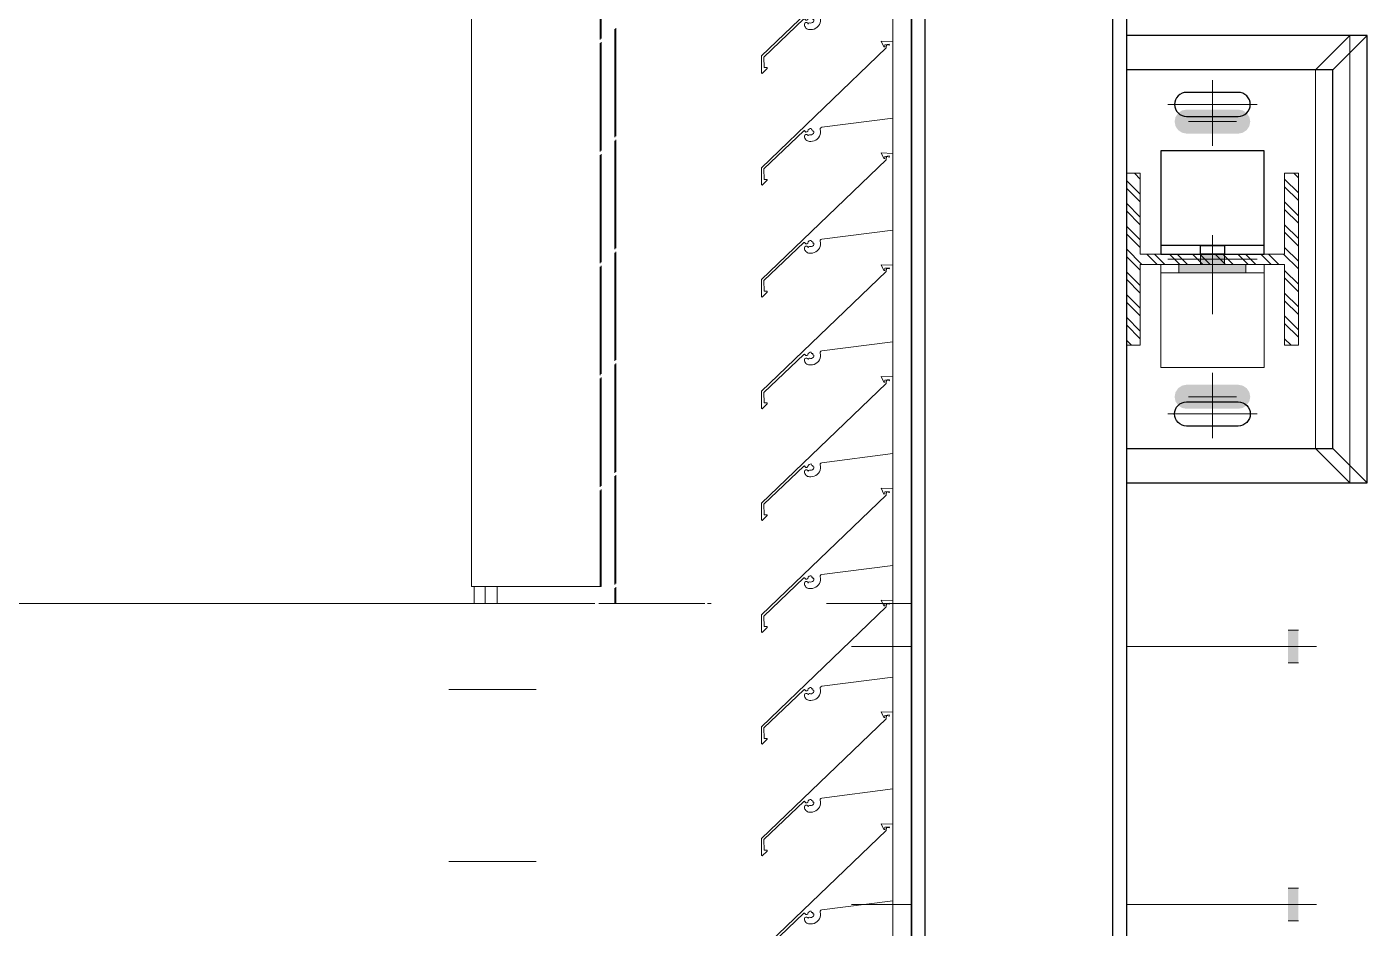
# Model space of a CAD drawing. Header units: millimetres. Extents: x -220592 to 404889, y -217665 to 38245.
# Drawn here: x 27251 to 28030, y -36955 to -36431 of the extents above; entities that cross this region are included whole.
import ezdxf

# ---------------------------------------------------------------- set-up
doc = ezdxf.new("R2010")
doc.units = ezdxf.units.MM
doc.set_wipeout_variables(frame=1)
doc.linetypes.add('XKITLINE00', pattern=[0])
doc.linetypes.add('XKITLINE02', pattern=[4, 2, -2])
for name, color, linetype in [('000 - 0_HIDE_OBJ_FRAMING_DEF_SUB_1', 7, 'Continuous'), ('000 - STRUCTURE_STEEL_ACCESORIES_HATCH_', 7, 'Continuous'), ('000 - STRUCTURE_STEEL_ACCESORIES_HIDDEN_', 7, 'Continuous'), ('000 - STRUCTURE_STEEL_ACCESORIES_MAIN_COLOR_1', 7, 'Continuous'), ('000 - STRUCTURE_STEEL_FRAMING_CUT_COLOR_4', 7, 'Continuous'), ('000 - STRUCTURE_STEEL_FRAMING_DEF_SUB', 7, 'Continuous'), ('000 - STRUCTURE_STEEL_FRAMING_HIDDEN_', 7, 'Continuous'), ('000 - STRUCTURE_STEEL_FRAMING_SUB_COLOR_1', 7, 'Continuous'), ('000 - STRUCTURE_STEEL_FRAMING_SUB_COLOR_2', 7, 'Continuous'), ('000 - STRUCTURE_STEEL_FRAMING_WIPEOUT_', 7, 'Continuous')]:
    doc.layers.add(name, color=color, linetype=linetype)
doc.layers.add('Part', color=7, linetype='Continuous', lineweight=0)

# ---------------------------------------------------------------- blocks, each defined once
blk = doc.blocks.new('*A13994')
at = {"layer": 'Part', "color": 7, "linetype": 'XKITLINE00', "lineweight": 0}
for p, q in [((-172.338255, 149.768789), (-173.063377, 149.072543)), ((-172.298462, 149.806123), (-172.366148, 149.808745)), ((-172.366148, 149.808745), (-172.350613, 149.775258)), ((-172.350613, 149.775258), (-172.34549, 149.77567)), ((-172.34549, 149.77567), (-172.345361, 149.787861)), ((-172.345361, 149.787861), (-172.320378, 149.791001)), ((-172.335358, 149.787332), (-172.338255, 149.768789)), ((-172.335358, 149.787332), (-172.318342, 149.784428)), ((-172.320378, 149.791001), (-172.318342, 149.784428)), ((-172.298455, 149.360453), (-172.298462, 149.806123)), ((-172.790857, 149.292126), (-172.78619, 149.296913)), ((-172.78619, 149.296913), (-172.780114, 149.299703)), ((-172.780114, 149.299703), (-172.773442, 149.300125)), ((-172.773442, 149.300125), (-172.77112, 149.292735)), ((-172.720912, 149.295159), (-172.720672, 149.300681)), ((-172.720672, 149.300681), (-172.717536, 149.305233)), ((-172.717536, 149.305233), (-172.712461, 149.307423)), ((-172.712461, 149.307423), (-172.298455, 149.360453)), ((-173.048341, 149.066176), (-172.817326, 149.287579)), ((-172.817326, 149.287579), (-172.812166, 149.288671)), ((-172.810019, 149.262761), (-172.812659, 149.257287)), ((-172.812659, 149.257287), (-172.812163, 149.249517)), ((-172.812166, 149.288671), (-172.808512, 149.284044)), ((-172.812163, 149.249517), (-172.810428, 149.244021)), ((-172.810428, 149.244021), (-172.807674, 149.238958)), ((-172.804875, 149.265998), (-172.810019, 149.262761)), ((-172.808512, 149.284044), (-172.804048, 149.28019)), ((-172.807674, 149.238958), (-172.804002, 149.234515)), ((-172.798797, 149.26601), (-172.804875, 149.265998)), ((-172.804048, 149.28019), (-172.798154, 149.280396)), ((-172.804002, 149.234515), (-172.799549, 149.230857)), ((-172.799549, 149.230857), (-172.794479, 149.228117)), ((-172.793641, 149.262792), (-172.798797, 149.26601)), ((-172.798154, 149.280396), (-172.793971, 149.284553)), ((-172.794479, 149.228117), (-172.788978, 149.226398)), ((-172.793971, 149.284553), (-172.790857, 149.292126)), ((-172.790699, 149.25732), (-172.793641, 149.262792)), ((-172.788669, 149.262301), (-172.790699, 149.25732)), ((-172.788978, 149.226398), (-172.78325, 149.225762)), ((-172.783858, 149.264708), (-172.788669, 149.262301)), ((-172.77794, 149.263803), (-172.783858, 149.264708)), ((-172.78325, 149.225762), (-172.776451, 149.225664)), ((-172.77144, 149.264147), (-172.77794, 149.263803)), ((-172.776451, 149.225664), (-172.766238, 149.226449)), ((-172.765472, 149.266745), (-172.77144, 149.264147)), ((-172.77112, 149.292735), (-172.763955, 149.291791)), ((-172.766238, 149.226449), (-172.756337, 149.229072)), ((-172.76079, 149.271267), (-172.765472, 149.266745)), ((-172.763955, 149.291791), (-172.765124, 149.284731)), ((-172.765124, 149.284731), (-172.757418, 149.283625)), ((-172.757988, 149.277141), (-172.76079, 149.271267)), ((-172.757418, 149.283625), (-172.757988, 149.277141)), ((-172.756337, 149.229072), (-172.747074, 149.233445)), ((-172.747074, 149.233445), (-172.738758, 149.239423)), ((-172.738758, 149.239423), (-172.731662, 149.24681)), ((-172.731662, 149.24681), (-172.726022, 149.25536)), ((-172.726022, 149.25536), (-172.722024, 149.26479)), ((-172.722024, 149.26479), (-172.719801, 149.274789)), ((-172.719426, 149.285025), (-172.720912, 149.295159)), ((-172.719801, 149.274789), (-172.719426, 149.285025)), ((-173.063377, 149.072543), (-173.062824, 148.973392)), ((-173.047999, 149.00483), (-173.048341, 149.066176)), ((-173.058143, 148.970923), (-173.029494, 148.999812)), ((-173.030579, 149.004733), (-173.047999, 149.00483)), ((-173.029494, 148.999812), (-173.030579, 149.004733)), ((-173.062824, 148.973392), (-173.058143, 148.970923))]:
    blk.add_line(p, q, dxfattribs=at)
blk = doc.blocks.new('*A13995')
at = {"layer": 'Part', "color": 7, "linetype": 'XKITLINE00', "lineweight": 0}
for p, q in [((-171.648652, 139.556249), (-171.648652, 152.756135)), ((-172.298652, 150.456131), (-172.298652, 150.660427)), ((-172.298652, 149.806131), (-172.298652, 150.010427)), ((-172.298652, 149.156131), (-172.298652, 149.360427)), ((-172.298652, 148.506131), (-172.298652, 148.710427)), ((-172.298652, 147.856131), (-172.298652, 148.060427)), ((-172.298652, 147.206131), (-172.298652, 147.410427)), ((-172.298652, 146.556131), (-172.298652, 146.760427)), ((-172.298652, 145.906131), (-172.298652, 146.110427)), ((-172.298652, 145.256131), (-172.298652, 145.460427))]:
    blk.add_line(p, q, dxfattribs=at)
blk = doc.blocks.new('*A14071')
at = {"layer": 'Part', "color": 7, "linetype": 'XKITLINE00', "lineweight": 0}
for p, q in [((-172.338255, 145.868789), (-173.063377, 145.172543)), ((-172.298462, 145.906123), (-172.366148, 145.908745)), ((-172.366148, 145.908745), (-172.350613, 145.875258)), ((-172.350613, 145.875258), (-172.34549, 145.87567)), ((-172.34549, 145.87567), (-172.345361, 145.887861)), ((-172.345361, 145.887861), (-172.320378, 145.891001)), ((-172.335358, 145.887332), (-172.338255, 145.868789)), ((-172.335358, 145.887332), (-172.318342, 145.884428)), ((-172.320378, 145.891001), (-172.318342, 145.884428)), ((-172.298455, 145.460453), (-172.298462, 145.906123)), ((-172.78619, 145.396913), (-172.780114, 145.399703)), ((-172.780114, 145.399703), (-172.773442, 145.400125)), ((-172.773442, 145.400125), (-172.77112, 145.392735)), ((-172.720912, 145.395159), (-172.720672, 145.400681)), ((-172.720672, 145.400681), (-172.717536, 145.405233)), ((-172.717536, 145.405233), (-172.712461, 145.407423)), ((-172.712461, 145.407423), (-172.298455, 145.460453)), ((-173.048341, 145.166176), (-172.817326, 145.387579)), ((-172.817326, 145.387579), (-172.812166, 145.388671)), ((-172.810019, 145.362761), (-172.812659, 145.357287)), ((-172.812659, 145.357287), (-172.812163, 145.349517)), ((-172.812166, 145.388671), (-172.808512, 145.384044)), ((-172.812163, 145.349517), (-172.810428, 145.344021)), ((-172.810428, 145.344021), (-172.807674, 145.338958)), ((-172.804875, 145.365998), (-172.810019, 145.362761)), ((-172.808512, 145.384044), (-172.804048, 145.38019)), ((-172.807674, 145.338958), (-172.804002, 145.334515)), ((-172.798797, 145.36601), (-172.804875, 145.365998)), ((-172.804048, 145.38019), (-172.798154, 145.380396)), ((-172.804002, 145.334515), (-172.799549, 145.330857)), ((-172.799549, 145.330857), (-172.794479, 145.328117)), ((-172.793641, 145.362792), (-172.798797, 145.36601)), ((-172.798154, 145.380396), (-172.793971, 145.384553)), ((-172.794479, 145.328117), (-172.788978, 145.326398)), ((-172.793971, 145.384553), (-172.790857, 145.392126)), ((-172.790699, 145.35732), (-172.793641, 145.362792)), ((-172.790857, 145.392126), (-172.78619, 145.396913)), ((-172.788669, 145.362301), (-172.790699, 145.35732)), ((-172.788978, 145.326398), (-172.78325, 145.325762)), ((-172.783858, 145.364708), (-172.788669, 145.362301)), ((-172.77794, 145.363803), (-172.783858, 145.364708)), ((-172.78325, 145.325762), (-172.776451, 145.325664)), ((-172.77144, 145.364147), (-172.77794, 145.363803)), ((-172.776451, 145.325664), (-172.766238, 145.326449)), ((-172.765472, 145.366745), (-172.77144, 145.364147)), ((-172.77112, 145.392735), (-172.763955, 145.391791)), ((-172.766238, 145.326449), (-172.756337, 145.329072)), ((-172.76079, 145.371267), (-172.765472, 145.366745)), ((-172.763955, 145.391791), (-172.765124, 145.384731)), ((-172.765124, 145.384731), (-172.757418, 145.383625)), ((-172.757988, 145.377141), (-172.76079, 145.371267)), ((-172.757418, 145.383625), (-172.757988, 145.377141)), ((-172.756337, 145.329072), (-172.747074, 145.333445)), ((-172.747074, 145.333445), (-172.738758, 145.339423)), ((-172.738758, 145.339423), (-172.731662, 145.34681)), ((-172.731662, 145.34681), (-172.726022, 145.35536)), ((-172.726022, 145.35536), (-172.722024, 145.36479)), ((-172.722024, 145.36479), (-172.719801, 145.374789)), ((-172.719426, 145.385025), (-172.720912, 145.395159)), ((-172.719801, 145.374789), (-172.719426, 145.385025)), ((-173.063377, 145.172543), (-173.062824, 145.073392)), ((-173.047999, 145.10483), (-173.048341, 145.166176)), ((-173.058143, 145.070923), (-173.029494, 145.099812)), ((-173.030579, 145.104733), (-173.047999, 145.10483)), ((-173.029494, 145.099812), (-173.030579, 145.104733)), ((-173.062824, 145.073392), (-173.058143, 145.070923))]:
    blk.add_line(p, q, dxfattribs=at)
blk = doc.blocks.new('*A14072')
at = {"layer": 'Part', "color": 7, "linetype": 'XKITLINE00', "lineweight": 0}
for p, q in [((-172.338255, 146.518789), (-173.063377, 145.822543)), ((-172.298462, 146.556123), (-172.366148, 146.558745)), ((-172.366148, 146.558745), (-172.350613, 146.525258)), ((-172.350613, 146.525258), (-172.34549, 146.52567)), ((-172.34549, 146.52567), (-172.345361, 146.537861)), ((-172.345361, 146.537861), (-172.320378, 146.541001)), ((-172.335358, 146.537332), (-172.338255, 146.518789)), ((-172.335358, 146.537332), (-172.318342, 146.534428)), ((-172.320378, 146.541001), (-172.318342, 146.534428)), ((-172.298455, 146.110453), (-172.298462, 146.556123)), ((-172.712461, 146.057423), (-172.298455, 146.110453)), ((-173.048341, 145.816176), (-172.817326, 146.037579)), ((-172.817326, 146.037579), (-172.812166, 146.038671)), ((-172.812166, 146.038671), (-172.808512, 146.034044)), ((-172.808512, 146.034044), (-172.804048, 146.03019)), ((-172.804048, 146.03019), (-172.798154, 146.030396)), ((-172.798154, 146.030396), (-172.793971, 146.034553)), ((-172.793971, 146.034553), (-172.790857, 146.042126)), ((-172.790857, 146.042126), (-172.78619, 146.046913)), ((-172.78619, 146.046913), (-172.780114, 146.049703)), ((-172.780114, 146.049703), (-172.773442, 146.050125)), ((-172.773442, 146.050125), (-172.77112, 146.042735)), ((-172.77112, 146.042735), (-172.763955, 146.041791)), ((-172.76079, 146.021267), (-172.765472, 146.016745)), ((-172.763955, 146.041791), (-172.765124, 146.034731)), ((-172.765124, 146.034731), (-172.757418, 146.033625)), ((-172.757988, 146.027141), (-172.76079, 146.021267)), ((-172.757418, 146.033625), (-172.757988, 146.027141)), ((-172.722024, 146.01479), (-172.719801, 146.024789)), ((-172.720912, 146.045159), (-172.720672, 146.050681)), ((-172.719426, 146.035025), (-172.720912, 146.045159)), ((-172.720672, 146.050681), (-172.717536, 146.055233)), ((-172.719801, 146.024789), (-172.719426, 146.035025)), ((-172.717536, 146.055233), (-172.712461, 146.057423)), ((-172.810019, 146.012761), (-172.812659, 146.007287)), ((-172.812659, 146.007287), (-172.812163, 145.999517)), ((-172.812163, 145.999517), (-172.810428, 145.994021)), ((-172.810428, 145.994021), (-172.807674, 145.988958)), ((-172.804875, 146.015998), (-172.810019, 146.012761)), ((-172.807674, 145.988958), (-172.804002, 145.984515)), ((-172.798797, 146.01601), (-172.804875, 146.015998)), ((-172.804002, 145.984515), (-172.799549, 145.980857)), ((-172.799549, 145.980857), (-172.794479, 145.978117)), ((-172.793641, 146.012792), (-172.798797, 146.01601)), ((-172.794479, 145.978117), (-172.788978, 145.976398)), ((-172.790699, 146.00732), (-172.793641, 146.012792)), ((-172.788669, 146.012301), (-172.790699, 146.00732)), ((-172.788978, 145.976398), (-172.78325, 145.975762)), ((-172.783858, 146.014708), (-172.788669, 146.012301)), ((-172.77794, 146.013803), (-172.783858, 146.014708)), ((-172.78325, 145.975762), (-172.776451, 145.975664)), ((-172.77144, 146.014147), (-172.77794, 146.013803)), ((-172.776451, 145.975664), (-172.766238, 145.976449)), ((-172.765472, 146.016745), (-172.77144, 146.014147)), ((-172.766238, 145.976449), (-172.756337, 145.979072)), ((-172.756337, 145.979072), (-172.747074, 145.983445)), ((-172.747074, 145.983445), (-172.738758, 145.989423)), ((-172.738758, 145.989423), (-172.731662, 145.99681)), ((-172.731662, 145.99681), (-172.726022, 146.00536)), ((-172.726022, 146.00536), (-172.722024, 146.01479)), ((-173.063377, 145.822543), (-173.062824, 145.723392)), ((-173.047999, 145.75483), (-173.048341, 145.816176)), ((-173.062824, 145.723392), (-173.058143, 145.720923)), ((-173.058143, 145.720923), (-173.029494, 145.749812)), ((-173.030579, 145.754733), (-173.047999, 145.75483)), ((-173.029494, 145.749812), (-173.030579, 145.754733))]:
    blk.add_line(p, q, dxfattribs=at)
blk = doc.blocks.new('*A14073')
at = {"layer": 'Part', "color": 7, "linetype": 'XKITLINE00', "lineweight": 0}
for p, q in [((-172.298462, 147.206123), (-172.366148, 147.208745)), ((-172.366148, 147.208745), (-172.350613, 147.175258)), ((-172.345361, 147.187861), (-172.320378, 147.191001)), ((-172.320378, 147.191001), (-172.318342, 147.184428)), ((-172.298455, 146.760453), (-172.298462, 147.206123)), ((-172.338255, 147.168789), (-173.063377, 146.472543)), ((-172.350613, 147.175258), (-172.34549, 147.17567)), ((-172.34549, 147.17567), (-172.345361, 147.187861)), ((-172.335358, 147.187332), (-172.338255, 147.168789)), ((-172.335358, 147.187332), (-172.318342, 147.184428)), ((-172.712461, 146.707423), (-172.298455, 146.760453)), ((-173.048341, 146.466176), (-172.817326, 146.687579)), ((-172.817326, 146.687579), (-172.812166, 146.688671)), ((-172.810019, 146.662761), (-172.812659, 146.657287)), ((-172.812659, 146.657287), (-172.812163, 146.649517)), ((-172.812166, 146.688671), (-172.808512, 146.684044)), ((-172.812163, 146.649517), (-172.810428, 146.644021)), ((-172.804875, 146.665998), (-172.810019, 146.662761)), ((-172.808512, 146.684044), (-172.804048, 146.68019)), ((-172.798797, 146.66601), (-172.804875, 146.665998)), ((-172.804048, 146.68019), (-172.798154, 146.680396)), ((-172.793641, 146.662792), (-172.798797, 146.66601)), ((-172.798154, 146.680396), (-172.793971, 146.684553)), ((-172.793971, 146.684553), (-172.790857, 146.692126)), ((-172.790699, 146.65732), (-172.793641, 146.662792)), ((-172.790857, 146.692126), (-172.78619, 146.696913)), ((-172.788669, 146.662301), (-172.790699, 146.65732)), ((-172.783858, 146.664708), (-172.788669, 146.662301)), ((-172.78619, 146.696913), (-172.780114, 146.699703)), ((-172.77794, 146.663803), (-172.783858, 146.664708)), ((-172.780114, 146.699703), (-172.773442, 146.700125)), ((-172.77144, 146.664147), (-172.77794, 146.663803)), ((-172.773442, 146.700125), (-172.77112, 146.692735)), ((-172.765472, 146.666745), (-172.77144, 146.664147)), ((-172.77112, 146.692735), (-172.763955, 146.691791)), ((-172.76079, 146.671267), (-172.765472, 146.666745)), ((-172.763955, 146.691791), (-172.765124, 146.684731)), ((-172.765124, 146.684731), (-172.757418, 146.683625)), ((-172.757988, 146.677141), (-172.76079, 146.671267)), ((-172.757418, 146.683625), (-172.757988, 146.677141)), ((-172.738758, 146.639423), (-172.731662, 146.64681)), ((-172.731662, 146.64681), (-172.726022, 146.65536)), ((-172.726022, 146.65536), (-172.722024, 146.66479)), ((-172.722024, 146.66479), (-172.719801, 146.674789)), ((-172.720912, 146.695159), (-172.720672, 146.700681)), ((-172.719426, 146.685025), (-172.720912, 146.695159)), ((-172.720672, 146.700681), (-172.717536, 146.705233)), ((-172.719801, 146.674789), (-172.719426, 146.685025)), ((-172.717536, 146.705233), (-172.712461, 146.707423)), ((-172.810428, 146.644021), (-172.807674, 146.638958)), ((-172.807674, 146.638958), (-172.804002, 146.634515)), ((-172.804002, 146.634515), (-172.799549, 146.630857)), ((-172.799549, 146.630857), (-172.794479, 146.628117)), ((-172.794479, 146.628117), (-172.788978, 146.626398)), ((-172.788978, 146.626398), (-172.78325, 146.625762)), ((-172.78325, 146.625762), (-172.776451, 146.625664)), ((-172.776451, 146.625664), (-172.766238, 146.626449)), ((-172.766238, 146.626449), (-172.756337, 146.629072)), ((-172.756337, 146.629072), (-172.747074, 146.633445)), ((-172.747074, 146.633445), (-172.738758, 146.639423)), ((-173.063377, 146.472543), (-173.062824, 146.373392)), ((-173.047999, 146.40483), (-173.048341, 146.466176)), ((-173.062824, 146.373392), (-173.058143, 146.370923)), ((-173.058143, 146.370923), (-173.029494, 146.399812)), ((-173.030579, 146.404733), (-173.047999, 146.40483)), ((-173.029494, 146.399812), (-173.030579, 146.404733))]:
    blk.add_line(p, q, dxfattribs=at)
blk = doc.blocks.new('*A14074')
at = {"layer": 'Part', "color": 7, "linetype": 'XKITLINE00', "lineweight": 0}
for p, q in [((-172.338255, 147.818789), (-173.063377, 147.122543)), ((-172.298462, 147.856123), (-172.366148, 147.858745)), ((-172.366148, 147.858745), (-172.350613, 147.825258)), ((-172.350613, 147.825258), (-172.34549, 147.82567)), ((-172.34549, 147.82567), (-172.345361, 147.837861)), ((-172.345361, 147.837861), (-172.320378, 147.841001)), ((-172.335358, 147.837332), (-172.338255, 147.818789)), ((-172.335358, 147.837332), (-172.318342, 147.834428)), ((-172.320378, 147.841001), (-172.318342, 147.834428)), ((-172.298455, 147.410453), (-172.298462, 147.856123)), ((-172.790857, 147.342126), (-172.78619, 147.346913)), ((-172.78619, 147.346913), (-172.780114, 147.349703)), ((-172.780114, 147.349703), (-172.773442, 147.350125)), ((-172.773442, 147.350125), (-172.77112, 147.342735)), ((-172.720912, 147.345159), (-172.720672, 147.350681)), ((-172.720672, 147.350681), (-172.717536, 147.355233)), ((-172.717536, 147.355233), (-172.712461, 147.357423)), ((-172.712461, 147.357423), (-172.298455, 147.410453)), ((-173.048341, 147.116176), (-172.817326, 147.337579)), ((-172.817326, 147.337579), (-172.812166, 147.338671)), ((-172.810019, 147.312761), (-172.812659, 147.307287)), ((-172.812659, 147.307287), (-172.812163, 147.299517)), ((-172.812166, 147.338671), (-172.808512, 147.334044)), ((-172.812163, 147.299517), (-172.810428, 147.294021)), ((-172.810428, 147.294021), (-172.807674, 147.288958)), ((-172.804875, 147.315998), (-172.810019, 147.312761)), ((-172.808512, 147.334044), (-172.804048, 147.33019)), ((-172.807674, 147.288958), (-172.804002, 147.284515)), ((-172.798797, 147.31601), (-172.804875, 147.315998)), ((-172.804048, 147.33019), (-172.798154, 147.330396)), ((-172.804002, 147.284515), (-172.799549, 147.280857)), ((-172.799549, 147.280857), (-172.794479, 147.278117)), ((-172.793641, 147.312792), (-172.798797, 147.31601)), ((-172.798154, 147.330396), (-172.793971, 147.334553)), ((-172.794479, 147.278117), (-172.788978, 147.276398)), ((-172.793971, 147.334553), (-172.790857, 147.342126)), ((-172.790699, 147.30732), (-172.793641, 147.312792)), ((-172.788669, 147.312301), (-172.790699, 147.30732)), ((-172.788978, 147.276398), (-172.78325, 147.275762)), ((-172.783858, 147.314708), (-172.788669, 147.312301)), ((-172.77794, 147.313803), (-172.783858, 147.314708)), ((-172.78325, 147.275762), (-172.776451, 147.275664)), ((-172.77144, 147.314147), (-172.77794, 147.313803)), ((-172.776451, 147.275664), (-172.766238, 147.276449)), ((-172.765472, 147.316745), (-172.77144, 147.314147)), ((-172.77112, 147.342735), (-172.763955, 147.341791)), ((-172.766238, 147.276449), (-172.756337, 147.279072)), ((-172.76079, 147.321267), (-172.765472, 147.316745)), ((-172.763955, 147.341791), (-172.765124, 147.334731)), ((-172.765124, 147.334731), (-172.757418, 147.333625)), ((-172.757988, 147.327141), (-172.76079, 147.321267)), ((-172.757418, 147.333625), (-172.757988, 147.327141)), ((-172.756337, 147.279072), (-172.747074, 147.283445)), ((-172.747074, 147.283445), (-172.738758, 147.289423)), ((-172.738758, 147.289423), (-172.731662, 147.29681)), ((-172.731662, 147.29681), (-172.726022, 147.30536)), ((-172.726022, 147.30536), (-172.722024, 147.31479)), ((-172.722024, 147.31479), (-172.719801, 147.324789)), ((-172.719426, 147.335025), (-172.720912, 147.345159)), ((-172.719801, 147.324789), (-172.719426, 147.335025)), ((-173.063377, 147.122543), (-173.062824, 147.023392)), ((-173.047999, 147.05483), (-173.048341, 147.116176)), ((-173.058143, 147.020923), (-173.029494, 147.049812)), ((-173.030579, 147.054733), (-173.047999, 147.05483)), ((-173.029494, 147.049812), (-173.030579, 147.054733)), ((-173.062824, 147.023392), (-173.058143, 147.020923))]:
    blk.add_line(p, q, dxfattribs=at)
blk = doc.blocks.new('*A14075')
at = {"layer": 'Part', "color": 7, "linetype": 'XKITLINE00', "lineweight": 0}
for p, q in [((-172.338255, 148.468789), (-173.063377, 147.772543)), ((-172.298462, 148.506123), (-172.366148, 148.508745)), ((-172.366148, 148.508745), (-172.350613, 148.475258)), ((-172.350613, 148.475258), (-172.34549, 148.47567)), ((-172.34549, 148.47567), (-172.345361, 148.487861)), ((-172.345361, 148.487861), (-172.320378, 148.491001)), ((-172.335358, 148.487332), (-172.338255, 148.468789)), ((-172.335358, 148.487332), (-172.318342, 148.484428)), ((-172.320378, 148.491001), (-172.318342, 148.484428)), ((-172.298455, 148.060453), (-172.298462, 148.506123)), ((-172.712461, 148.007423), (-172.298455, 148.060453)), ((-173.048341, 147.766176), (-172.817326, 147.987579)), ((-172.817326, 147.987579), (-172.812166, 147.988671)), ((-172.812166, 147.988671), (-172.808512, 147.984044)), ((-172.808512, 147.984044), (-172.804048, 147.98019)), ((-172.804048, 147.98019), (-172.798154, 147.980396)), ((-172.798154, 147.980396), (-172.793971, 147.984553)), ((-172.793971, 147.984553), (-172.790857, 147.992126)), ((-172.790857, 147.992126), (-172.78619, 147.996913)), ((-172.78619, 147.996913), (-172.780114, 147.999703)), ((-172.780114, 147.999703), (-172.773442, 148.000125)), ((-172.773442, 148.000125), (-172.77112, 147.992735)), ((-172.77112, 147.992735), (-172.763955, 147.991791)), ((-172.76079, 147.971267), (-172.765472, 147.966745)), ((-172.763955, 147.991791), (-172.765124, 147.984731)), ((-172.765124, 147.984731), (-172.757418, 147.983625)), ((-172.757988, 147.977141), (-172.76079, 147.971267)), ((-172.757418, 147.983625), (-172.757988, 147.977141)), ((-172.722024, 147.96479), (-172.719801, 147.974789)), ((-172.720912, 147.995159), (-172.720672, 148.000681)), ((-172.719426, 147.985025), (-172.720912, 147.995159)), ((-172.720672, 148.000681), (-172.717536, 148.005233)), ((-172.719801, 147.974789), (-172.719426, 147.985025)), ((-172.717536, 148.005233), (-172.712461, 148.007423)), ((-172.810019, 147.962761), (-172.812659, 147.957287)), ((-172.812659, 147.957287), (-172.812163, 147.949517)), ((-172.812163, 147.949517), (-172.810428, 147.944021)), ((-172.810428, 147.944021), (-172.807674, 147.938958)), ((-172.804875, 147.965998), (-172.810019, 147.962761)), ((-172.807674, 147.938958), (-172.804002, 147.934515)), ((-172.798797, 147.96601), (-172.804875, 147.965998)), ((-172.804002, 147.934515), (-172.799549, 147.930857)), ((-172.799549, 147.930857), (-172.794479, 147.928117)), ((-172.793641, 147.962792), (-172.798797, 147.96601)), ((-172.794479, 147.928117), (-172.788978, 147.926398)), ((-172.790699, 147.95732), (-172.793641, 147.962792)), ((-172.788669, 147.962301), (-172.790699, 147.95732)), ((-172.788978, 147.926398), (-172.78325, 147.925762)), ((-172.783858, 147.964708), (-172.788669, 147.962301)), ((-172.77794, 147.963803), (-172.783858, 147.964708)), ((-172.78325, 147.925762), (-172.776451, 147.925664)), ((-172.77144, 147.964147), (-172.77794, 147.963803)), ((-172.776451, 147.925664), (-172.766238, 147.926449)), ((-172.765472, 147.966745), (-172.77144, 147.964147)), ((-172.766238, 147.926449), (-172.756337, 147.929072)), ((-172.756337, 147.929072), (-172.747074, 147.933445)), ((-172.747074, 147.933445), (-172.738758, 147.939423)), ((-172.738758, 147.939423), (-172.731662, 147.94681)), ((-172.731662, 147.94681), (-172.726022, 147.95536)), ((-172.726022, 147.95536), (-172.722024, 147.96479)), ((-173.063377, 147.772543), (-173.062824, 147.673392)), ((-173.047999, 147.70483), (-173.048341, 147.766176)), ((-173.062824, 147.673392), (-173.058143, 147.670923)), ((-173.058143, 147.670923), (-173.029494, 147.699812)), ((-173.030579, 147.704733), (-173.047999, 147.70483)), ((-173.029494, 147.699812), (-173.030579, 147.704733))]:
    blk.add_line(p, q, dxfattribs=at)
blk = doc.blocks.new('*A14076')
at = {"layer": 'Part', "color": 7, "linetype": 'XKITLINE00', "lineweight": 0}
for p, q in [((-172.298462, 149.156123), (-172.366148, 149.158745)), ((-172.366148, 149.158745), (-172.350613, 149.125258)), ((-172.345361, 149.137861), (-172.320378, 149.141001)), ((-172.320378, 149.141001), (-172.318342, 149.134428)), ((-172.298455, 148.710453), (-172.298462, 149.156123)), ((-172.338255, 149.118789), (-173.063377, 148.422543)), ((-172.350613, 149.125258), (-172.34549, 149.12567)), ((-172.34549, 149.12567), (-172.345361, 149.137861)), ((-172.335358, 149.137332), (-172.338255, 149.118789)), ((-172.335358, 149.137332), (-172.318342, 149.134428)), ((-172.712461, 148.657423), (-172.298455, 148.710453)), ((-173.048341, 148.416176), (-172.817326, 148.637579)), ((-172.817326, 148.637579), (-172.812166, 148.638671)), ((-172.810019, 148.612761), (-172.812659, 148.607287)), ((-172.812659, 148.607287), (-172.812163, 148.599517)), ((-172.812166, 148.638671), (-172.808512, 148.634044)), ((-172.812163, 148.599517), (-172.810428, 148.594021)), ((-172.810428, 148.594021), (-172.807674, 148.588958)), ((-172.804875, 148.615998), (-172.810019, 148.612761)), ((-172.808512, 148.634044), (-172.804048, 148.63019)), ((-172.798797, 148.61601), (-172.804875, 148.615998)), ((-172.804048, 148.63019), (-172.798154, 148.630396)), ((-172.793641, 148.612792), (-172.798797, 148.61601)), ((-172.798154, 148.630396), (-172.793971, 148.634553)), ((-172.793971, 148.634553), (-172.790857, 148.642126)), ((-172.790699, 148.60732), (-172.793641, 148.612792)), ((-172.790857, 148.642126), (-172.78619, 148.646913)), ((-172.788669, 148.612301), (-172.790699, 148.60732)), ((-172.783858, 148.614708), (-172.788669, 148.612301)), ((-172.78619, 148.646913), (-172.780114, 148.649703)), ((-172.77794, 148.613803), (-172.783858, 148.614708)), ((-172.780114, 148.649703), (-172.773442, 148.650125)), ((-172.77144, 148.614147), (-172.77794, 148.613803)), ((-172.773442, 148.650125), (-172.77112, 148.642735)), ((-172.765472, 148.616745), (-172.77144, 148.614147)), ((-172.77112, 148.642735), (-172.763955, 148.641791)), ((-172.76079, 148.621267), (-172.765472, 148.616745)), ((-172.763955, 148.641791), (-172.765124, 148.634731)), ((-172.765124, 148.634731), (-172.757418, 148.633625)), ((-172.757988, 148.627141), (-172.76079, 148.621267)), ((-172.757418, 148.633625), (-172.757988, 148.627141)), ((-172.738758, 148.589423), (-172.731662, 148.59681)), ((-172.731662, 148.59681), (-172.726022, 148.60536)), ((-172.726022, 148.60536), (-172.722024, 148.61479)), ((-172.722024, 148.61479), (-172.719801, 148.624789)), ((-172.720912, 148.645159), (-172.720672, 148.650681)), ((-172.719426, 148.635025), (-172.720912, 148.645159)), ((-172.720672, 148.650681), (-172.717536, 148.655233)), ((-172.719801, 148.624789), (-172.719426, 148.635025)), ((-172.717536, 148.655233), (-172.712461, 148.657423)), ((-172.807674, 148.588958), (-172.804002, 148.584515)), ((-172.804002, 148.584515), (-172.799549, 148.580857)), ((-172.799549, 148.580857), (-172.794479, 148.578117)), ((-172.794479, 148.578117), (-172.788978, 148.576398)), ((-172.788978, 148.576398), (-172.78325, 148.575762)), ((-172.78325, 148.575762), (-172.776451, 148.575664)), ((-172.776451, 148.575664), (-172.766238, 148.576449)), ((-172.766238, 148.576449), (-172.756337, 148.579072)), ((-172.756337, 148.579072), (-172.747074, 148.583445)), ((-172.747074, 148.583445), (-172.738758, 148.589423)), ((-173.063377, 148.422543), (-173.062824, 148.323392)), ((-173.047999, 148.35483), (-173.048341, 148.416176)), ((-173.062824, 148.323392), (-173.058143, 148.320923)), ((-173.058143, 148.320923), (-173.029494, 148.349812)), ((-173.030579, 148.354733), (-173.047999, 148.35483)), ((-173.029494, 148.349812), (-173.030579, 148.354733))]:
    blk.add_line(p, q, dxfattribs=at)
blk = doc.blocks.new('*A14101')
at = {"layer": 'Part', "color": 7, "linetype": 'XKITLINE00', "lineweight": 0}
for p, q in [((-171.648652, 146.248511), (-171.153485, 146.248511)), ((-171.648652, 146.128511), (-171.153485, 146.128511))]:
    blk.add_line(p, q, dxfattribs=at)
blk = doc.blocks.new('*A14267')
at = {"layer": 'Part', "color": 7, "linetype": 'XKITLINE00', "lineweight": 0}
for p, q in [((-172.338255, 150.418789), (-173.063377, 149.722543)), ((-172.298462, 150.456123), (-172.366148, 150.458745)), ((-172.366148, 150.458745), (-172.350613, 150.425258)), ((-172.350613, 150.425258), (-172.34549, 150.42567)), ((-172.34549, 150.42567), (-172.345361, 150.437861)), ((-172.345361, 150.437861), (-172.320378, 150.441001)), ((-172.335358, 150.437332), (-172.338255, 150.418789)), ((-172.335358, 150.437332), (-172.318342, 150.434428)), ((-172.320378, 150.441001), (-172.318342, 150.434428)), ((-172.298455, 150.010453), (-172.298462, 150.456123)), ((-172.712461, 149.957423), (-172.298455, 150.010453)), ((-173.048341, 149.716176), (-172.817326, 149.937579)), ((-172.817326, 149.937579), (-172.812166, 149.938671)), ((-172.812166, 149.938671), (-172.808512, 149.934044)), ((-172.808512, 149.934044), (-172.804048, 149.93019)), ((-172.804048, 149.93019), (-172.798154, 149.930396)), ((-172.798154, 149.930396), (-172.793971, 149.934553)), ((-172.793971, 149.934553), (-172.790857, 149.942126)), ((-172.790857, 149.942126), (-172.78619, 149.946913)), ((-172.78619, 149.946913), (-172.780114, 149.949703)), ((-172.780114, 149.949703), (-172.773442, 149.950125)), ((-172.773442, 149.950125), (-172.77112, 149.942735)), ((-172.77112, 149.942735), (-172.763955, 149.941791)), ((-172.76079, 149.921267), (-172.765472, 149.916745)), ((-172.763955, 149.941791), (-172.765124, 149.934731)), ((-172.765124, 149.934731), (-172.757418, 149.933625)), ((-172.757988, 149.927141), (-172.76079, 149.921267)), ((-172.757418, 149.933625), (-172.757988, 149.927141)), ((-172.722024, 149.91479), (-172.719801, 149.924789)), ((-172.720912, 149.945159), (-172.720672, 149.950681)), ((-172.719426, 149.935025), (-172.720912, 149.945159)), ((-172.720672, 149.950681), (-172.717536, 149.955233)), ((-172.719801, 149.924789), (-172.719426, 149.935025)), ((-172.717536, 149.955233), (-172.712461, 149.957423)), ((-172.810019, 149.912761), (-172.812659, 149.907287)), ((-172.812659, 149.907287), (-172.812163, 149.899517)), ((-172.812163, 149.899517), (-172.810428, 149.894021)), ((-172.810428, 149.894021), (-172.807674, 149.888958)), ((-172.804875, 149.915998), (-172.810019, 149.912761)), ((-172.807674, 149.888958), (-172.804002, 149.884515)), ((-172.798797, 149.91601), (-172.804875, 149.915998)), ((-172.804002, 149.884515), (-172.799549, 149.880857)), ((-172.799549, 149.880857), (-172.794479, 149.878117)), ((-172.793641, 149.912792), (-172.798797, 149.91601)), ((-172.794479, 149.878117), (-172.788978, 149.876398)), ((-172.790699, 149.90732), (-172.793641, 149.912792)), ((-172.788669, 149.912301), (-172.790699, 149.90732)), ((-172.788978, 149.876398), (-172.78325, 149.875762)), ((-172.783858, 149.914708), (-172.788669, 149.912301)), ((-172.77794, 149.913803), (-172.783858, 149.914708)), ((-172.78325, 149.875762), (-172.776451, 149.875664)), ((-172.77144, 149.914147), (-172.77794, 149.913803)), ((-172.776451, 149.875664), (-172.766238, 149.876449)), ((-172.765472, 149.916745), (-172.77144, 149.914147)), ((-172.766238, 149.876449), (-172.756337, 149.879072)), ((-172.756337, 149.879072), (-172.747074, 149.883445)), ((-172.747074, 149.883445), (-172.738758, 149.889423)), ((-172.738758, 149.889423), (-172.731662, 149.89681)), ((-172.731662, 149.89681), (-172.726022, 149.90536)), ((-172.726022, 149.90536), (-172.722024, 149.91479)), ((-173.063377, 149.722543), (-173.062824, 149.623392)), ((-173.047999, 149.65483), (-173.048341, 149.716176)), ((-173.062824, 149.623392), (-173.058143, 149.620923)), ((-173.058143, 149.620923), (-173.029494, 149.649812)), ((-173.030579, 149.654733), (-173.047999, 149.65483)), ((-173.029494, 149.649812), (-173.030579, 149.654733))]:
    blk.add_line(p, q, dxfattribs=at)
blk = doc.blocks.new('*A14268')
at = {"layer": 'Part', "color": 7, "linetype": 'XKITLINE00', "lineweight": 0}
for p, q in [((-172.298462, 151.106123), (-172.366148, 151.108745)), ((-172.366148, 151.108745), (-172.350613, 151.075258)), ((-172.345361, 151.087861), (-172.320378, 151.091001)), ((-172.320378, 151.091001), (-172.318342, 151.084428)), ((-172.298455, 150.660453), (-172.298462, 151.106123)), ((-172.338255, 151.068789), (-173.063377, 150.372543)), ((-172.350613, 151.075258), (-172.34549, 151.07567)), ((-172.34549, 151.07567), (-172.345361, 151.087861)), ((-172.335358, 151.087332), (-172.338255, 151.068789)), ((-172.335358, 151.087332), (-172.318342, 151.084428)), ((-172.712461, 150.607423), (-172.298455, 150.660453)), ((-173.048341, 150.366176), (-172.817326, 150.587579)), ((-172.817326, 150.587579), (-172.812166, 150.588671)), ((-172.810019, 150.562761), (-172.812659, 150.557287)), ((-172.812659, 150.557287), (-172.812163, 150.549517)), ((-172.812166, 150.588671), (-172.808512, 150.584044)), ((-172.812163, 150.549517), (-172.810428, 150.544021)), ((-172.810428, 150.544021), (-172.807674, 150.538958)), ((-172.804875, 150.565998), (-172.810019, 150.562761)), ((-172.808512, 150.584044), (-172.804048, 150.58019)), ((-172.798797, 150.56601), (-172.804875, 150.565998)), ((-172.804048, 150.58019), (-172.798154, 150.580396)), ((-172.793641, 150.562792), (-172.798797, 150.56601)), ((-172.798154, 150.580396), (-172.793971, 150.584553)), ((-172.793971, 150.584553), (-172.790857, 150.592126)), ((-172.790699, 150.55732), (-172.793641, 150.562792)), ((-172.790857, 150.592126), (-172.78619, 150.596913)), ((-172.788669, 150.562301), (-172.790699, 150.55732)), ((-172.783858, 150.564708), (-172.788669, 150.562301)), ((-172.78619, 150.596913), (-172.780114, 150.599703)), ((-172.77794, 150.563803), (-172.783858, 150.564708)), ((-172.780114, 150.599703), (-172.773442, 150.600125)), ((-172.77144, 150.564147), (-172.77794, 150.563803)), ((-172.773442, 150.600125), (-172.77112, 150.592735)), ((-172.765472, 150.566745), (-172.77144, 150.564147)), ((-172.77112, 150.592735), (-172.763955, 150.591791)), ((-172.76079, 150.571267), (-172.765472, 150.566745)), ((-172.763955, 150.591791), (-172.765124, 150.584731)), ((-172.765124, 150.584731), (-172.757418, 150.583625)), ((-172.757988, 150.577141), (-172.76079, 150.571267)), ((-172.757418, 150.583625), (-172.757988, 150.577141)), ((-172.738758, 150.539423), (-172.731662, 150.54681)), ((-172.731662, 150.54681), (-172.726022, 150.55536)), ((-172.726022, 150.55536), (-172.722024, 150.56479)), ((-172.722024, 150.56479), (-172.719801, 150.574789)), ((-172.720912, 150.595159), (-172.720672, 150.600681)), ((-172.719426, 150.585025), (-172.720912, 150.595159)), ((-172.720672, 150.600681), (-172.717536, 150.605233)), ((-172.719801, 150.574789), (-172.719426, 150.585025)), ((-172.717536, 150.605233), (-172.712461, 150.607423)), ((-172.807674, 150.538958), (-172.804002, 150.534515)), ((-172.804002, 150.534515), (-172.799549, 150.530857)), ((-172.799549, 150.530857), (-172.794479, 150.528117)), ((-172.794479, 150.528117), (-172.788978, 150.526398)), ((-172.788978, 150.526398), (-172.78325, 150.525762)), ((-172.78325, 150.525762), (-172.776451, 150.525664)), ((-172.776451, 150.525664), (-172.766238, 150.526449)), ((-172.766238, 150.526449), (-172.756337, 150.529072)), ((-172.756337, 150.529072), (-172.747074, 150.533445)), ((-172.747074, 150.533445), (-172.738758, 150.539423)), ((-173.063377, 150.372543), (-173.062824, 150.273392)), ((-173.047999, 150.30483), (-173.048341, 150.366176)), ((-173.062824, 150.273392), (-173.058143, 150.270923)), ((-173.058143, 150.270923), (-173.029494, 150.299812)), ((-173.030579, 150.304733), (-173.047999, 150.30483)), ((-173.029494, 150.299812), (-173.030579, 150.304733))]:
    blk.add_line(p, q, dxfattribs=at)
blk = doc.blocks.new('*A13993')
at = {"layer": '000 - 0_HIDE_OBJ_FRAMING_DEF_SUB_1', "color": 7, "linetype": 'XKITLINE00', "lineweight": 0}
for p, q in [((-171.153485, 152.440805), (-171.153485, 124.940805)), ((-171.073485, 124.940805), (-171.073485, 152.440805)), ((-169.983485, 124.940805), (-169.983485, 152.440805)), ((-169.903485, 152.440805), (-169.903485, 149.690805)), ((-169.903485, 128.690805), (-169.903485, 148.690805))]:
    blk.add_line(p, q, dxfattribs=at)
blk = doc.blocks.new('*A13997')
at = {"layer": '000 - 0_HIDE_OBJ_FRAMING_DEF_SUB_1', "color": 7, "linetype": 'XKITLINE00', "lineweight": 0}
for p, q in [((-168.803485, 150.290805), (-169.903485, 150.290805)), ((-168.803485, 148.090805), (-168.803485, 150.290805)), ((-169.903485, 148.090805), (-168.803485, 148.090805))]:
    blk.add_line(p, q, dxfattribs=at)
blk = doc.blocks.new('*A13998')
at = {"layer": '000 - 0_HIDE_OBJ_FRAMING_DEF_SUB_1'}
for points in [[(-169.6182, 149.964), (-169.6235, 149.9908), (-169.6182, 150.0176), (-169.603, 150.0403), (-169.5803, 150.0555), (-169.5535, 150.0608), (-169.2535, 150.0608), (-169.2267, 150.0555), (-169.204, 150.0403), (-169.1888, 150.0176), (-169.1835, 149.9908), (-169.1888, 149.964), (-169.204, 149.9413), (-169.2267, 149.9261), (-169.2535, 149.9208), (-169.5535, 149.9208), (-169.5803, 149.9261), (-169.603, 149.9413)], [(-169.6182, 148.364), (-169.6235, 148.3908), (-169.6182, 148.4176), (-169.603, 148.4403), (-169.5803, 148.4555), (-169.5535, 148.4608), (-169.2535, 148.4608), (-169.2267, 148.4555), (-169.204, 148.4403), (-169.1888, 148.4176), (-169.1835, 148.3908), (-169.1888, 148.364), (-169.204, 148.3413), (-169.2267, 148.3261), (-169.2535, 148.3208), (-169.5535, 148.3208), (-169.5803, 148.3261), (-169.603, 148.3413)]]:
    blk.add_hatch(color=7, dxfattribs=at).paths.add_polyline_path(points, flags=17)
at = {"layer": '000 - 0_HIDE_OBJ_FRAMING_DEF_SUB_1', "color": 7, "linetype": 'XKITLINE00', "lineweight": 0}
for p, q in [((-169.4035, 149.8508), (-169.4035, 150.1308)), ((-169.2635, 149.9908), (-169.5435, 149.9908)), ((-169.4035, 148.2508), (-169.4035, 148.5308)), ((-169.2635, 148.3908), (-169.5435, 148.3908))]:
    blk.add_line(p, q, dxfattribs=at)
blk = doc.blocks.new('*A13999')
at = {"layer": '000 - 0_HIDE_OBJ_FRAMING_DEF_SUB_1'}
for points in [[(-169.3335, 149.2208), (-169.3335, 149.1608), (-169.4735, 149.1608), (-169.4735, 149.2208)], [(-169.2085, 149.1608), (-169.2085, 149.1108), (-169.5985, 149.1108), (-169.5985, 149.1608)]]:
    blk.add_hatch(color=7, dxfattribs=at).paths.add_polyline_path(points, flags=17)
at = {"layer": '000 - 0_HIDE_OBJ_FRAMING_DEF_SUB_1', "color": 7, "linetype": 'XKITLINE00', "lineweight": 0}
for p, q in [((-169.4035, 149.3), (-169.4035, 148.8708)), ((-169.4735, 149.2208), (-169.4735, 149.1608)), ((-169.3335, 149.2208), (-169.3335, 149.1608)), ((-169.5985, 149.1608), (-169.5985, 149.1108)), ((-169.2085, 149.1608), (-169.2085, 149.1108))]:
    blk.add_line(p, q, dxfattribs=at)
blk = doc.blocks.new('*A14000')
at = {"layer": '000 - 0_HIDE_OBJ_FRAMING_DEF_SUB_1', "color": 7, "linetype": 'XKITLINE00', "lineweight": 0}
for p, q in [((-168.603485, 150.490805), (-169.903485, 150.490805)), ((-168.803485, 150.290805), (-168.603485, 150.490805)), ((-168.603485, 150.490805), (-168.603485, 147.890805)), ((-168.803485, 148.090805), (-168.603485, 147.890805)), ((-168.603485, 147.890805), (-169.903485, 147.890805))]:
    blk.add_line(p, q, dxfattribs=at)
blk = doc.blocks.new('*A14001')
at = {"layer": '000 - 0_HIDE_OBJ_FRAMING_DEF_SUB_1'}
for points in [[(-170.5103, 149.4211), (-170.5171, 149.4221), (-170.5238, 149.4238), (-170.5303, 149.4261), (-170.5365, 149.4291), (-170.5424, 149.4326), (-170.5479, 149.4367), (-170.553, 149.4413), (-170.5576, 149.4464), (-170.5617, 149.4519), (-170.5652, 149.4578), (-170.5682, 149.464), (-170.5705, 149.4705), (-170.5721, 149.4771), (-170.5731, 149.4839), (-170.5735, 149.4908), (-170.5731, 149.4977), (-170.5721, 149.5045), (-170.5705, 149.5111), (-170.5682, 149.5176), (-170.5652, 149.5238), (-170.5617, 149.5297), (-170.5576, 149.5352), (-170.553, 149.5403), (-170.5479, 149.5449), (-170.5424, 149.549), (-170.5365, 149.5525), (-170.5303, 149.5555), (-170.5238, 149.5578), (-170.5171, 149.5595), (-170.5103, 149.5605), (-170.5035, 149.5608), (-170.4966, 149.5605), (-170.4898, 149.5595), (-170.4832, 149.5578), (-170.4767, 149.5555), (-170.4705, 149.5525), (-170.4646, 149.549), (-170.4591, 149.5449), (-170.454, 149.5403), (-170.4494, 149.5352), (-170.4453, 149.5297), (-170.4418, 149.5238), (-170.4388, 149.5176), (-170.4365, 149.5111), (-170.4348, 149.5045), (-170.4338, 149.4977), (-170.4335, 149.4908), (-170.4338, 149.4839), (-170.4348, 149.4771), (-170.4365, 149.4705), (-170.4388, 149.464), (-170.4418, 149.4578), (-170.4453, 149.4519), (-170.4494, 149.4464), (-170.454, 149.4413), (-170.4591, 149.4367), (-170.4646, 149.4326), (-170.4705, 149.4291), (-170.4767, 149.4261), (-170.4832, 149.4238), (-170.4898, 149.4221), (-170.4966, 149.4211), (-170.5035, 149.4208)], [(-170.5103, 148.8211), (-170.5171, 148.8221), (-170.5238, 148.8238), (-170.5303, 148.8261), (-170.5365, 148.8291), (-170.5424, 148.8326), (-170.5479, 148.8367), (-170.553, 148.8413), (-170.5576, 148.8464), (-170.5617, 148.8519), (-170.5652, 148.8578), (-170.5682, 148.864), (-170.5705, 148.8705), (-170.5721, 148.8771), (-170.5731, 148.8839), (-170.5735, 148.8908), (-170.5731, 148.8977), (-170.5721, 148.9045), (-170.5705, 148.9111), (-170.5682, 148.9176), (-170.5652, 148.9238), (-170.5617, 148.9297), (-170.5576, 148.9352), (-170.553, 148.9403), (-170.5479, 148.9449), (-170.5424, 148.949), (-170.5365, 148.9525), (-170.5303, 148.9555), (-170.5238, 148.9578), (-170.5171, 148.9595), (-170.5103, 148.9605), (-170.5035, 148.9608), (-170.4966, 148.9605), (-170.4898, 148.9595), (-170.4832, 148.9578), (-170.4767, 148.9555), (-170.4705, 148.9525), (-170.4646, 148.949), (-170.4591, 148.9449), (-170.454, 148.9403), (-170.4494, 148.9352), (-170.4453, 148.9297), (-170.4418, 148.9238), (-170.4388, 148.9176), (-170.4365, 148.9111), (-170.4348, 148.9045), (-170.4338, 148.8977), (-170.4335, 148.8908), (-170.4338, 148.8839), (-170.4348, 148.8771), (-170.4365, 148.8705), (-170.4388, 148.864), (-170.4418, 148.8578), (-170.4453, 148.8519), (-170.4494, 148.8464), (-170.454, 148.8413), (-170.4591, 148.8367), (-170.4646, 148.8326), (-170.4705, 148.8291), (-170.4767, 148.8261), (-170.4832, 148.8238), (-170.4898, 148.8221), (-170.4966, 148.8211), (-170.5035, 148.8208)]]:
    blk.add_hatch(color=7, dxfattribs=at).paths.add_polyline_path(points, flags=17)
at = {"layer": '000 - 0_HIDE_OBJ_FRAMING_DEF_SUB_1', "color": 7, "linetype": 'XKITLINE00', "lineweight": 0}
for p, q in [((-170.5035, 149.3508), (-170.5035, 149.6308)), ((-170.3635, 149.4908), (-170.6435, 149.4908)), ((-170.5035, 148.7508), (-170.5035, 149.0308)), ((-170.3635, 148.8908), (-170.6435, 148.8908))]:
    blk.add_line(p, q, dxfattribs=at)
blk = doc.blocks.new('*A14002')
at = {"layer": '000 - 0_HIDE_OBJ_FRAMING_DEF_SUB_1', "color": 7, "linetype": 'XKITLINE00', "lineweight": 0}
for p, q in [((-169.823485, 149.690805), (-169.903485, 149.690805)), ((-169.903485, 149.690805), (-169.903485, 148.690805)), ((-169.823485, 149.220805), (-169.823485, 149.690805)), ((-168.903485, 149.690805), (-168.983485, 149.690805)), ((-168.983485, 149.690805), (-168.983485, 149.220805)), ((-168.903485, 148.690805), (-168.903485, 149.690805)), ((-168.983485, 149.220805), (-169.823485, 149.220805)), ((-169.823485, 148.690805), (-169.823485, 149.160805)), ((-169.823485, 149.160805), (-168.983485, 149.160805)), ((-168.983485, 149.160805), (-168.983485, 148.690805)), ((-169.903485, 148.690805), (-169.823485, 148.690805)), ((-168.983485, 148.690805), (-168.903485, 148.690805))]:
    blk.add_line(p, q, dxfattribs=at)
blk = doc.blocks.new('*A14104')
at = {"layer": '000 - 0_HIDE_OBJ_FRAMING_DEF_SUB_1'}
for points in [[(-170.9034, 146.8435), (-171.1534, 146.8435), (-171.1534, 147.0335), (-170.9034, 147.0335)], [(-170.9034, 146.8435), (-171.1534, 146.8435), (-171.1534, 147.0335), (-170.9034, 147.0335)], [(-168.9034, 146.8435), (-168.9634, 146.8435), (-168.9634, 147.0335), (-168.9034, 147.0335)], [(-168.9034, 146.8435), (-168.9634, 146.8435), (-168.9634, 147.0335), (-168.9034, 147.0335)], [(-170.9034, 145.3435), (-171.1534, 145.3435), (-171.1534, 145.5335), (-170.9034, 145.5335)], [(-170.9034, 145.3435), (-171.1534, 145.3435), (-171.1534, 145.5335), (-170.9034, 145.5335)], [(-168.9034, 145.3435), (-168.9634, 145.3435), (-168.9634, 145.5335), (-168.9034, 145.5335)], [(-168.9034, 145.3435), (-168.9634, 145.3435), (-168.9634, 145.5335), (-168.9034, 145.5335)]]:
    blk.add_hatch(color=7, dxfattribs=at).paths.add_polyline_path(points, flags=17)
at = {"layer": '000 - 0_HIDE_OBJ_FRAMING_DEF_SUB_1', "color": 7, "linetype": 'XKITLINE00', "lineweight": 0}
for p, q in [((-170.9034, 147.0335), (-171.1534, 147.0335)), ((-170.9034, 147.0335), (-171.1534, 147.0335)), ((-168.9034, 147.0335), (-168.9634, 147.0335)), ((-168.9034, 147.0335), (-168.9634, 147.0335)), ((-168.7978, 146.9385), (-171.5034, 146.9385)), ((-168.7978, 146.9385), (-171.5034, 146.9385)), ((-170.9034, 146.8435), (-171.1534, 146.8435)), ((-170.9034, 146.8435), (-171.1534, 146.8435)), ((-168.9034, 146.8435), (-168.9634, 146.8435)), ((-168.9034, 146.8435), (-168.9634, 146.8435)), ((-170.9034, 145.5335), (-171.1534, 145.5335)), ((-170.9034, 145.5335), (-171.1534, 145.5335)), ((-168.9034, 145.5335), (-168.9634, 145.5335)), ((-168.9034, 145.5335), (-168.9634, 145.5335)), ((-168.7978, 145.4385), (-171.5034, 145.4385)), ((-168.7978, 145.4385), (-171.5034, 145.4385)), ((-170.9034, 145.3435), (-171.1534, 145.3435)), ((-170.9034, 145.3435), (-171.1534, 145.3435)), ((-168.9034, 145.3435), (-168.9634, 145.3435)), ((-168.9034, 145.3435), (-168.9634, 145.3435))]:
    blk.add_line(p, q, dxfattribs=at)
blk = doc.blocks.new('*A14105')
at = {"layer": '000 - 0_HIDE_OBJ_FRAMING_DEF_SUB_1', "color": 7, "linetype": 'XKITLINE00', "lineweight": 0}
for p, q in [((-169.703485, 149.160805), (-169.703485, 148.560805)), ((-169.103485, 149.160805), (-169.103485, 148.560805)), ((-169.703485, 149.110805), (-169.103485, 149.110805)), ((-169.703485, 148.560805), (-169.103485, 148.560805))]:
    blk.add_line(p, q, dxfattribs=at)
blk = doc.blocks.new('*A14185')
at = {"layer": '000 - 0_HIDE_OBJ_FRAMING_DEF_SUB_1', "color": 7, "linetype": 'XKITLINE00', "lineweight": 0}
for p, q in [((-184.211249, 147.188511), (-172.994673, 147.188511)), ((-172.972866, 147.188511), (-172.356761, 147.188511)), ((-172.340186, 147.188511), (-172.319607, 147.188511)), ((-171.648652, 147.188511), (-171.153485, 147.188511))]:
    blk.add_line(p, q, dxfattribs=at)
blk = doc.blocks.new('*A13996')
at = {"layer": '000 - 0_HIDE_OBJ_FRAMING_DEF_SUB_1', "color": 7, "linetype": 'XKITLINE00', "lineweight": 0}
for p, q in [((-173.713199, 147.288511), (-173.713199, 160.088511)), ((-172.964598, 150.467389), (-172.964598, 151.096435)), ((-172.958493, 150.47325), (-172.958493, 151.102286)), ((-172.87913, 149.899453), (-172.87913, 150.528347)), ((-172.873025, 149.905315), (-172.873025, 150.534198)), ((-172.964598, 149.817389), (-172.964598, 150.446435)), ((-172.958493, 149.82325), (-172.958493, 150.452286)), ((-172.87913, 149.249453), (-172.87913, 149.878347)), ((-172.873025, 149.255315), (-172.873025, 149.884198)), ((-172.964598, 149.167389), (-172.964598, 149.796435)), ((-172.958493, 149.17325), (-172.958493, 149.802286)), ((-172.87913, 148.599453), (-172.87913, 149.228347)), ((-172.873025, 148.605315), (-172.873025, 149.234198)), ((-172.964598, 148.517389), (-172.964598, 149.146435)), ((-172.958493, 148.52325), (-172.958493, 149.152286)), ((-172.87913, 147.949453), (-172.87913, 148.578347)), ((-172.873025, 147.955315), (-172.873025, 148.584198)), ((-172.964598, 147.867389), (-172.964598, 148.496435)), ((-172.958493, 147.87325), (-172.958493, 148.502286)), ((-172.87913, 147.299453), (-172.87913, 147.928347)), ((-172.873025, 147.305315), (-172.873025, 147.934198)), ((-172.964598, 147.288511), (-172.964598, 147.846435)), ((-172.958493, 147.288511), (-172.958493, 147.852286)), ((-172.958493, 147.288511), (-173.713199, 147.288511)), ((-173.697937, 147.188511), (-173.697937, 147.288511)), ((-173.633058, 147.188511), (-173.633058, 147.288511)), ((-173.562852, 147.188511), (-173.562852, 147.288511)), ((-172.87913, 147.188511), (-172.87913, 147.278347)), ((-172.873025, 147.188511), (-172.873025, 147.284198))]:
    blk.add_line(p, q, dxfattribs=at)
blk = doc.blocks.new('*A14102')
at = {"layer": '000 - 0_HIDE_OBJ_FRAMING_DEF_SUB_1', "color": 7, "linetype": 'XKITLINE02', "lineweight": 0}
for p, q in [((-173.845266, 146.688511), (-173.366949, 146.688511)), ((-173.814916, 146.688511), (-173.336599, 146.688511))]:
    blk.add_line(p, q, dxfattribs=at)
blk = doc.blocks.new('*A14103')
at = {"layer": '000 - 0_HIDE_OBJ_FRAMING_DEF_SUB_1', "color": 7, "linetype": 'XKITLINE02', "lineweight": 0}
for p, q in [((-173.845266, 145.688498), (-173.366949, 145.688498)), ((-173.814916, 145.688498), (-173.336599, 145.688498))]:
    blk.add_line(p, q, dxfattribs=at)
blk = doc.blocks.new('W-1-PP18-ST_20260402-011103_LOWER_PL')
at = {"layer": '000 - 0_HIDE_OBJ_FRAMING_DEF_SUB_1', "color": 7, "lineweight": 0, "xscale": 100, "yscale": 100, "zscale": 100}
for name in ['*A13996', '*A13993', '*A14000', '*A13997', '*A13998', '*A14002', '*A14001', '*A13999', '*A14105', '*A14185', '*A14104', '*A14102', '*A14103']:
    blk.add_blockref(name, (17759.3349, -35779.0805), dxfattribs=at)
blk = doc.blocks.new('*U28801')
at = {"color": 7}
blk.add_wipeout([(0, 0), (0, 125), (4877, 125), (4877, 0)], dxfattribs=at).dxf.layer = '000 - STRUCTURE_STEEL_FRAMING_WIPEOUT_'
at = {"layer": '000 - STRUCTURE_STEEL_FRAMING_SUB_COLOR_1', "color": 7}
for points in [[(0, 125), (0, 117), (4877, 117), (4877, 125)], [(0, 0), (0, 8), (4877, 8), (4877, 0)]]:
    blk.add_lwpolyline(points, close=True, dxfattribs=at)
at = {"layer": '000 - STRUCTURE_STEEL_FRAMING_SUB_COLOR_2', "color": 7}
blk.add_lwpolyline([(0, 0), (0, 125), (4877, 125), (4877, 0)], close=True, dxfattribs=at)
blk = doc.blocks.new('000_ASPG_TYP_FILES_STRUCTURE_STEEL_BK')
at = {"layer": '000 - STRUCTURE_STEEL_ACCESORIES_HIDDEN_', "color": 7}
blk.add_lwpolyline([(0, 7), (5, 7), (5, -7), (0, -7)], close=True, dxfattribs=at)
at = {"layer": '000 - STRUCTURE_STEEL_ACCESORIES_MAIN_COLOR_1', "color": 7}
for points in [[(0, -30), (60, -30), (60, 30), (0, 30)], [(0, -30), (5, -30), (5, 30), (0, 30)]]:
    blk.add_lwpolyline(points, close=True, dxfattribs=at)
blk = doc.blocks.new('000_CKST_FAMELINE_STEEL_STRUCTURE-COLUMN_TOP_VIEW')
at = {"layer": '000 - STRUCTURE_STEEL_FRAMING_DEF_SUB', "color": 7, "linetype": 'XKITLINE00', "lineweight": 0}
for p, q in [((0, 76), (0, 104)), ((26, 90), (-26, 90)), ((0, 14), (0, -14)), ((26, 0), (-26, 0)), ((0, -76), (0, -104)), ((26, -90), (-26, -90))]:
    blk.add_line(p, q, dxfattribs=at)
at = {"layer": '000 - STRUCTURE_STEEL_FRAMING_SUB_COLOR_2', "color": 7}
for p, q in [((-70, 110), (-90, 130)), ((70, 110), (90, 130)), ((-70, -110), (-90, -130)), ((70, -110), (90, -130))]:
    blk.add_line(p, q, dxfattribs=at)
for points in [[(90, 130), (-90, 130), (-90, -130), (90, -130)], [(70, 110), (-70, 110), (-70, -110), (70, -110)]]:
    blk.add_lwpolyline(points, close=True, dxfattribs=at)
for points in [[(15, 83), (-15, 83, -0.414214), (-22, 90, -0.414214), (-15, 97), (15, 97, -0.414214), (22, 90), (22, 90, -0.414214)], [(15, -83), (-15, -83, 0.414214), (-22, -90, 0.414214), (-15, -97), (15, -97, 0.414214), (22, -90), (22, -90, 0.414214)]]:
    blk.add_lwpolyline(points, format="xyb", close=True, dxfattribs=at)
at = {"color": 7, "rotation": 270}
blk.add_blockref('000_ASPG_TYP_FILES_STRUCTURE_STEEL_BK', (0, -3), dxfattribs=at)
at = {"color": 7}
blk.add_wipeout([(50, 50), (50, -50), (170, -50), (170, 50)], dxfattribs=at).dxf.layer = '000 - STRUCTURE_STEEL_FRAMING_WIPEOUT_'
at = {"layer": '000 - STRUCTURE_STEEL_ACCESORIES_HATCH_'}
h = blk.add_hatch(dxfattribs=at)
h.set_pattern_fill('ANSI32', scale=25, angle=270)
h.set_pattern_definition([(315, (1524.514, 2469.062), (6.629126, 6.629126), []), (315, (1524.514, 2464.642), (6.629126, 6.629126), [])])
h.paths.add_polyline_path([(-50, -50), (-42, -50), (-42, -3), (42, -3), (42, -50), (50, -50), (50, 50), (42, 50), (42, 3), (-42, 3), (-42, 50), (-50, 50)])
at = {"layer": '000 - STRUCTURE_STEEL_FRAMING_CUT_COLOR_4', "color": 7, "lineweight": 0}
blk.add_lwpolyline([(-50, -50), (-42, -50), (-42, -3), (42, -3), (42, -50), (50, -50), (50, 50), (42, 50), (42, 3), (-42, 3), (-42, 50), (-50, 50)], close=True, dxfattribs=at)
at = {"layer": '000 - STRUCTURE_STEEL_FRAMING_DEF_SUB', "color": 7, "linetype": 'XKITLINE00', "lineweight": 0}
for p, q in [((110, 44), (110, 16)), ((96, 30), (124, 30)), ((110, -16), (110, -44)), ((96, -30), (124, -30))]:
    blk.add_line(p, q, dxfattribs=at)
at = {"layer": '000 - STRUCTURE_STEEL_FRAMING_HIDDEN_', "color": 7, "linetype": 'XKITLINE02', "ltscale": 4}
for p, q in [((56, -50), (56, 50)), ((50, 3), (170, 3)), ((50, -3), (170, -3))]:
    blk.add_line(p, q, dxfattribs=at)
at = {"layer": '000 - STRUCTURE_STEEL_FRAMING_SUB_COLOR_2', "color": 7}
for p, q in [((50, 3), (50, -3)), ((170, 3), (170, -3))]:
    blk.add_line(p, q, dxfattribs=at)
blk.add_lwpolyline([(50, 50), (50, -50), (170, -50), (170, 50)], close=True, dxfattribs=at)
for centre in [(110, 30), (110, -30)]:
    blk.add_circle(centre, 7, dxfattribs=at)
blk = doc.blocks.new('W-1-PP18-ST_20260402-014810LOPL_MAIN_ST')
at = {"color": 7, "rotation": 180}
blk.add_blockref('000_CKST_FAMELINE_STEEL_STRUCTURE-COLUMN_TOP_VIEW', (819, -20860), dxfattribs=at)
at = {"color": 7, "rotation": 90}
blk.add_blockref('*U28801', (769, -25412), dxfattribs=at)

msp = doc.modelspace()

# ---------------------------------------------------------------- block references
at = {"color": 7, "lineweight": 0, "xscale": 100, "yscale": 100, "zscale": 100}
for name in ['*A13995', '*A14268', '*A14267', '*A13994', '*A14076', '*A14075', '*A14074', '*A14073', '*A14072', '*A14101', '*A14071']:
    msp.add_blockref(name, (44984.4833, -51484.8507), dxfattribs=at)

# ---------------------------------------------------------------- next in the draw order: block references
at = {"layer": 'Defpoints', "color": 7}
msp.add_blockref('W-1-PP18-ST_20260402-011103_LOWER_PL', (27121.4984, -15705.7702), dxfattribs=at)

# ---------------------------------------------------------------- next in the draw order: block references
msp.add_blockref('W-1-PP18-ST_20260402-014810LOPL_MAIN_ST', (27121.4984, -15705.7702), dxfattribs=at)

doc.saveas('drawing.dxf')
